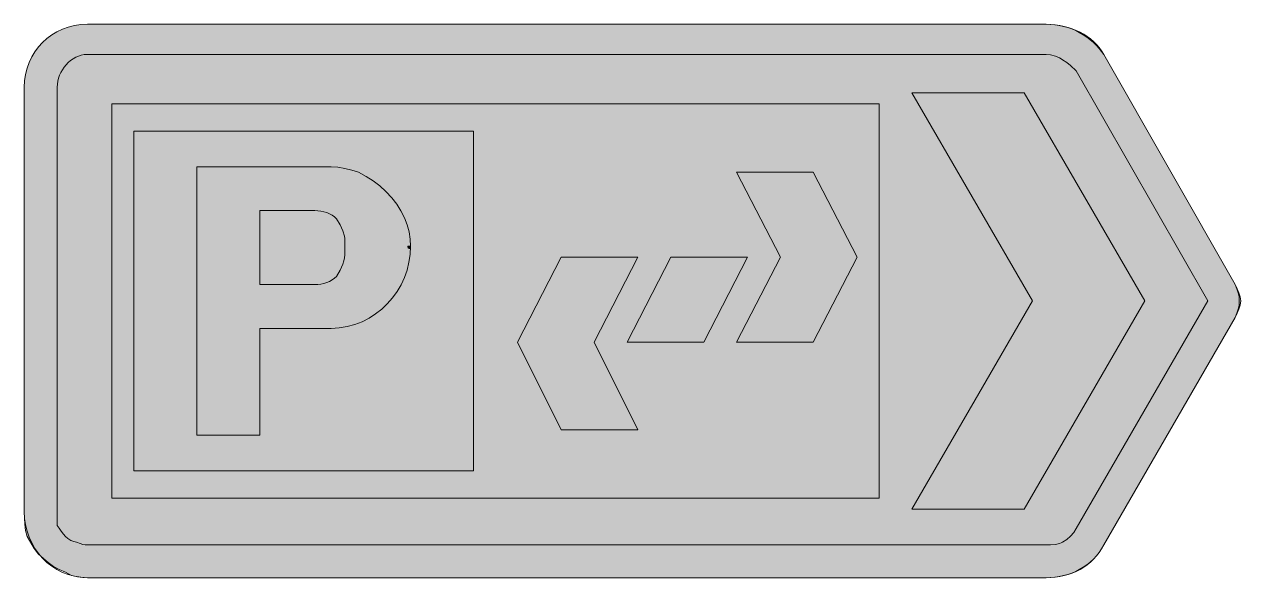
# Model space of a CAD drawing. Header units: metres. Extents: x 17 to 549, y 14 to 257.
import ezdxf

# ---------------------------------------------------------------- set-up
doc = ezdxf.new("R2010")
doc.units = ezdxf.units.M
for name, color, linetype, true_color in [('FILL_BLACK_000000', 7, 'Continuous', 0x000000), ('FILL_WHITE_FFFFFF', 7, 'Continuous', 0xffffff), ('STROKE_BLACK_000000', 7, 'Continuous', 0x000000)]:
    doc.layers.add(name, color=color, linetype=linetype, true_color=true_color)

msp = doc.modelspace()

# ---------------------------------------------------------------- hatches: boundary and pattern name
at = {"layer": 'FILL_BLACK_000000', "true_color": 0x000000}
h = msp.add_hatch(color=7, dxfattribs=at)
h.dxf.hatch_style = 1
h.paths.add_polyline_path([(464.25, 243.36), (466.22, 243.15), (468.3, 242.61), (470.16, 241.84), (470.89, 241.41), (471.45, 240.96), (473.23, 239.87), (474.9, 238.56), (477.45, 236.16), (535.05, 135.36), (477.45, 35.76), (476.34, 33.98), (474.9, 32.31), (473.23, 30.87), (471.45, 29.76), (470.89, 29.36), (470.16, 29.07), (468.3, 28.71), (466.22, 28.58), (464.25, 28.56), (44.25, 28.56), (43.33, 28.58), (42.3, 28.71), (41.04, 29.07), (39.45, 29.76), (38.36, 29.97), (37.05, 30.51), (35.74, 31.28), (34.65, 32.16), (33.75, 33.25), (32.85, 34.56), (31.95, 35.87), (31.05, 36.96), (31.05, 42.96), (31.05, 228.96), (31.12, 230.31), (31.32, 231.65), (31.65, 232.96), (32.1, 234.25), (32.66, 235.49), (33.33, 236.68), (34.09, 237.81), (34.95, 238.86), (35.89, 239.83), (36.91, 240.7), (38, 241.47), (39.15, 242.12), (40.36, 242.65), (41.62, 243.04), (42.92, 243.28), (44.25, 243.36), (464.25, 243.36)])
h = msp.add_hatch(color=7, dxfattribs=at)
h.dxf.hatch_style = 1
h.paths.add_polyline_path([(64.65, 209.76), (213.45, 209.76), (213.45, 60.96), (64.65, 60.96), (64.65, 209.76)])
h = msp.add_hatch(color=7, dxfattribs=at)
h.dxf.hatch_style = 1
h.paths.add_polyline_path([(328.65, 191.76), (362.25, 191.76), (381.45, 154.56), (362.25, 117.36), (328.65, 117.36), (347.85, 154.56), (328.65, 191.76)])
h = msp.add_hatch(color=7, dxfattribs=at)
h.dxf.hatch_style = 1
h.paths.add_polyline_path([(285.45, 78.96), (251.85, 78.96), (232.65, 117.36), (251.85, 154.56), (285.45, 154.56), (266.25, 117.36), (285.45, 78.96)])
h = msp.add_hatch(color=7, dxfattribs=at)
h.dxf.hatch_style = 1
h.paths.add_polyline_path([(333.45, 154.56), (314.25, 117.36), (280.65, 117.36), (299.85, 154.56), (333.45, 154.56)])
at = {"layer": 'FILL_WHITE_FFFFFF', "true_color": 0xffffff}
h = msp.add_hatch(color=7, dxfattribs=at)
h.dxf.hatch_style = 1
h.paths.add_polyline_path([(464.25, 256.56), (466.1, 256.5), (468.02, 256.33), (469.97, 256.05), (471.9, 255.66), (473.78, 255.15), (475.56, 254.53), (477.19, 253.8), (478.65, 252.96), (480.39, 252.01), (482.03, 250.95), (483.54, 249.82), (484.95, 248.61), (486.24, 247.35), (487.43, 246.04), (489.45, 243.36), (547.05, 142.56), (547.93, 140.76), (548.7, 138.96), (549.24, 137.16), (549.45, 135.36), (549.24, 133.56), (548.7, 131.76), (547.93, 129.96), (547.05, 128.16), (489.45, 28.56), (488.49, 26.82), (487.43, 25.18), (486.24, 23.67), (484.95, 22.26), (483.54, 20.97), (482.03, 19.78), (480.39, 18.72), (478.65, 17.76), (477.19, 16.92), (475.56, 16.18), (473.78, 15.57), (471.9, 15.06), (469.97, 14.67), (468.02, 14.38), (466.1, 14.22), (464.25, 14.16), (44.25, 14.16), (42.24, 14.2), (39.9, 14.46), (38.64, 14.75), (37.33, 15.17), (36, 15.77), (34.65, 16.56), (31.97, 17.67), (29.4, 19.11), (27.06, 20.78), (25.05, 22.56), (23.81, 23.51), (22.74, 24.57), (21.82, 25.7), (21, 26.91), (17.85, 32.16), (17.16, 34.86), (16.8, 37.56), (16.67, 40.26), (16.65, 42.96), (16.65, 228.96), (16.79, 231.84), (17.2, 234.62), (17.86, 237.3), (18.77, 239.85), (19.91, 242.27), (21.27, 244.55), (22.84, 246.66), (24.6, 248.61), (26.55, 250.37), (28.66, 251.94), (30.94, 253.3), (33.36, 254.44), (35.91, 255.35), (38.59, 256.01), (41.37, 256.42), (44.25, 256.56), (464.25, 256.56)])
h = msp.add_hatch(color=7, dxfattribs=at)
h.dxf.hatch_style = 1
h.paths.add_polyline_path([(454.65, 226.56), (507.45, 135.36), (454.65, 44.16), (405.45, 44.16), (458.25, 135.36), (405.45, 226.56), (454.65, 226.56)])
h = msp.add_hatch(color=7, dxfattribs=at)
h.dxf.hatch_style = 1
h.paths.add_polyline_path([(391.05, 48.96), (55.05, 48.96), (55.05, 221.76), (391.05, 221.76), (391.05, 48.96)])
h = msp.add_hatch(color=7, dxfattribs=at)
h.dxf.hatch_style = 1
h.paths.add_polyline_path([(153.94, 193.95), (157.05, 193.41), (160.16, 192.64), (163.05, 191.76), (166.44, 189.94), (169.5, 188.01), (172.33, 185.85), (175.05, 183.36), (177.58, 180.61), (179.78, 177.75), (181.63, 174.82), (183.15, 171.81), (184.33, 168.75), (185.18, 165.64), (185.68, 162.51), (185.85, 159.36), (185.67, 155.79), (185.14, 152.3), (184.28, 148.91), (183.11, 145.63), (181.65, 142.5), (179.9, 139.53), (177.9, 136.74), (175.65, 134.16), (173.18, 131.8), (170.5, 129.69), (167.63, 127.84), (164.59, 126.28), (161.39, 125.04), (158.06, 124.12), (154.6, 123.55), (151.05, 123.36), (119.85, 123.36), (119.85, 76.56), (92.25, 76.56), (92.25, 194.16), (151.05, 194.16), (153.94, 193.95)])
h.paths.add_polyline_path([(143.85, 142.56), (145.2, 142.62), (146.53, 142.78), (147.84, 143.07), (149.1, 143.46), (150.31, 143.97), (151.44, 144.58), (152.5, 145.32), (153.45, 146.16), (155.03, 148.86), (155.64, 150.21), (156.15, 151.56), (156.54, 152.91), (156.83, 154.26), (156.99, 155.61), (157.05, 156.96), (157.05, 161.76), (156.99, 162.71), (156.83, 163.77), (156.15, 166.11), (155.03, 168.68), (153.45, 171.36), (152.5, 172.2), (151.44, 172.93), (150.31, 173.55), (149.1, 174.06), (147.84, 174.45), (146.53, 174.73), (145.2, 174.9), (143.85, 174.96), (119.85, 174.96), (119.85, 142.56), (143.85, 142.56)], flags=16)
h = msp.add_hatch(color=7, dxfattribs=at)
h.dxf.hatch_style = 1
h.paths.add_polyline_path([(185.85, 158.16), (185.25, 158.31), (184.84, 158.67), (184.7, 158.96), (184.65, 159.36), (185.85, 159.36), (185.85, 158.16)])

# ---------------------------------------------------------------- linework, layer by layer
at = {"layer": 'FILL_BLACK_000000', "lineweight": 0, "true_color": 0x000000}
for points in [[(464.25, 243.36), (466.22, 243.15), (468.3, 242.61), (470.16, 241.84), (470.89, 241.41), (471.45, 240.96), (473.23, 239.87), (474.9, 238.56), (477.45, 236.16), (535.05, 135.36), (477.45, 35.76), (476.34, 33.98), (474.9, 32.31), (473.23, 30.87), (471.45, 29.76), (470.89, 29.36), (470.16, 29.07), (468.3, 28.71), (466.22, 28.58), (464.25, 28.56), (44.25, 28.56), (43.33, 28.58), (42.3, 28.71), (41.04, 29.07), (39.45, 29.76), (38.36, 29.97), (37.05, 30.51), (35.74, 31.28), (34.65, 32.16), (33.75, 33.25), (32.85, 34.56), (31.95, 35.87), (31.05, 36.96), (31.05, 42.96), (31.05, 228.96), (31.12, 230.31), (31.32, 231.65), (31.65, 232.96), (32.1, 234.25), (32.66, 235.49), (33.33, 236.68), (34.09, 237.81), (34.95, 238.86), (35.89, 239.83), (36.91, 240.7), (38, 241.47), (39.15, 242.12), (40.36, 242.65), (41.62, 243.04), (42.92, 243.28), (44.25, 243.36)], [(64.65, 209.76), (213.45, 209.76), (213.45, 60.96), (64.65, 60.96)], [(328.65, 191.76), (362.25, 191.76), (381.45, 154.56), (362.25, 117.36), (328.65, 117.36), (347.85, 154.56)], [(285.45, 78.96), (251.85, 78.96), (232.65, 117.36), (251.85, 154.56), (285.45, 154.56), (266.25, 117.36)], [(333.45, 154.56), (314.25, 117.36), (280.65, 117.36), (299.85, 154.56)]]:
    msp.add_lwpolyline(points, close=True, dxfattribs=at)
at = {"layer": 'FILL_WHITE_FFFFFF', "lineweight": 0, "true_color": 0xffffff}
for points in [[(464.25, 256.56), (466.1, 256.5), (468.02, 256.33), (469.97, 256.05), (471.9, 255.66), (473.78, 255.15), (475.56, 254.53), (477.19, 253.8), (478.65, 252.96), (480.39, 252.01), (482.03, 250.95), (483.54, 249.82), (484.95, 248.61), (486.24, 247.35), (487.43, 246.04), (489.45, 243.36), (547.05, 142.56), (547.93, 140.76), (548.7, 138.96), (549.24, 137.16), (549.45, 135.36), (549.24, 133.56), (548.7, 131.76), (547.93, 129.96), (547.05, 128.16), (489.45, 28.56), (488.49, 26.82), (487.43, 25.18), (486.24, 23.67), (484.95, 22.26), (483.54, 20.97), (482.03, 19.78), (480.39, 18.72), (478.65, 17.76), (477.19, 16.92), (475.56, 16.18), (473.78, 15.57), (471.9, 15.06), (469.97, 14.67), (468.02, 14.38), (466.1, 14.22), (464.25, 14.16), (44.25, 14.16), (42.24, 14.2), (39.9, 14.46), (38.64, 14.75), (37.33, 15.17), (36, 15.77), (34.65, 16.56), (31.97, 17.67), (29.4, 19.11), (27.06, 20.78), (25.05, 22.56), (23.81, 23.51), (22.74, 24.57), (21.82, 25.7), (21, 26.91), (17.85, 32.16), (17.16, 34.86), (16.8, 37.56), (16.67, 40.26), (16.65, 42.96), (16.65, 228.96), (16.79, 231.84), (17.2, 234.62), (17.86, 237.3), (18.77, 239.85), (19.91, 242.27), (21.27, 244.55), (22.84, 246.66), (24.6, 248.61), (26.55, 250.37), (28.66, 251.94), (30.94, 253.3), (33.36, 254.44), (35.91, 255.35), (38.59, 256.01), (41.37, 256.42), (44.25, 256.56)], [(153.94, 193.95), (157.05, 193.41), (160.16, 192.64), (163.05, 191.76), (166.44, 189.94), (169.5, 188.01), (172.33, 185.85), (175.05, 183.36), (177.58, 180.61), (179.78, 177.75), (181.63, 174.82), (183.15, 171.81), (184.33, 168.75), (185.18, 165.64), (185.68, 162.51), (185.85, 159.36), (185.67, 155.79), (185.14, 152.3), (184.28, 148.91), (183.11, 145.63), (181.65, 142.5), (179.9, 139.53), (177.9, 136.74), (175.65, 134.16), (173.18, 131.8), (170.5, 129.69), (167.63, 127.84), (164.59, 126.28), (161.39, 125.04), (158.06, 124.12), (154.6, 123.55), (151.05, 123.36), (119.85, 123.36), (119.85, 76.56), (92.25, 76.56), (92.25, 194.16), (151.05, 194.16)], [(143.85, 142.56), (145.2, 142.62), (146.53, 142.78), (147.84, 143.07), (149.1, 143.46), (150.31, 143.97), (151.44, 144.58), (152.5, 145.32), (153.45, 146.16), (155.03, 148.86), (155.64, 150.21), (156.15, 151.56), (156.54, 152.91), (156.83, 154.26), (156.99, 155.61), (157.05, 156.96), (157.05, 161.76), (156.99, 162.71), (156.83, 163.77), (156.15, 166.11), (155.03, 168.68), (153.45, 171.36), (152.5, 172.2), (151.44, 172.93), (150.31, 173.55), (149.1, 174.06), (147.84, 174.45), (146.53, 174.73), (145.2, 174.9), (143.85, 174.96), (119.85, 174.96), (119.85, 142.56)], [(185.85, 158.16), (185.25, 158.31), (184.84, 158.67), (184.7, 158.96), (184.65, 159.36), (185.85, 159.36)]]:
    msp.add_lwpolyline(points, close=True, dxfattribs=at)
at = {"layer": 'FILL_WHITE_FFFFFF', "lineweight": 0, "true_color": 0x000000}
for points in [[(454.65, 226.56), (507.45, 135.36), (454.65, 44.16), (405.45, 44.16), (458.25, 135.36), (405.45, 226.56)], [(391.05, 48.96), (55.05, 48.96), (55.05, 221.76), (391.05, 221.76)]]:
    msp.add_lwpolyline(points, close=True, dxfattribs=at)
at = {"layer": 'STROKE_BLACK_000000', "lineweight": 0, "true_color": 0x000000}
msp.add_lwpolyline([(489.45, 243.36), (547.05, 142.56), (547.84, 140.76), (548.4, 138.96), (548.74, 137.16), (548.85, 135.36), (548.74, 133.56), (548.4, 131.76), (547.84, 129.96), (547.05, 128.16), (489.45, 28.56), (488.49, 26.82), (487.43, 25.18), (486.27, 23.67), (485.01, 22.26), (483.65, 20.97), (482.21, 19.78), (480.7, 18.72), (479.1, 17.76), (477.43, 16.92), (475.7, 16.18), (473.91, 15.57), (472.07, 15.06), (470.17, 14.67), (468.24, 14.38), (466.26, 14.22), (464.25, 14.16), (44.25, 14.16), (41.37, 14.31), (38.59, 14.76), (35.91, 15.48), (33.36, 16.47), (30.94, 17.7), (28.66, 19.16), (26.55, 20.84), (24.6, 22.71), (22.84, 24.77), (21.27, 26.99), (19.91, 29.37), (18.77, 31.88), (17.86, 34.51), (17.2, 37.24), (16.79, 40.07), (16.65, 42.96), (16.65, 228.96), (16.79, 231.84), (17.2, 234.62), (17.86, 237.3), (18.77, 239.85), (19.91, 242.27), (21.27, 244.55), (22.84, 246.66), (24.6, 248.61), (26.55, 250.37), (28.66, 251.94), (30.94, 253.3), (33.36, 254.44), (35.91, 255.35), (38.59, 256.01), (41.37, 256.42), (44.25, 256.56), (464.25, 256.56), (466.26, 256.5), (468.24, 256.34), (470.17, 256.06), (472.07, 255.68), (473.91, 255.19), (475.7, 254.6), (477.43, 253.9), (479.1, 253.11), (480.7, 252.22), (482.21, 251.23), (483.65, 250.14), (485.01, 248.97), (486.27, 247.7), (487.43, 246.34), (488.49, 244.89), (489.45, 243.36)], dxfattribs=at)

doc.saveas('drawing.dxf')
